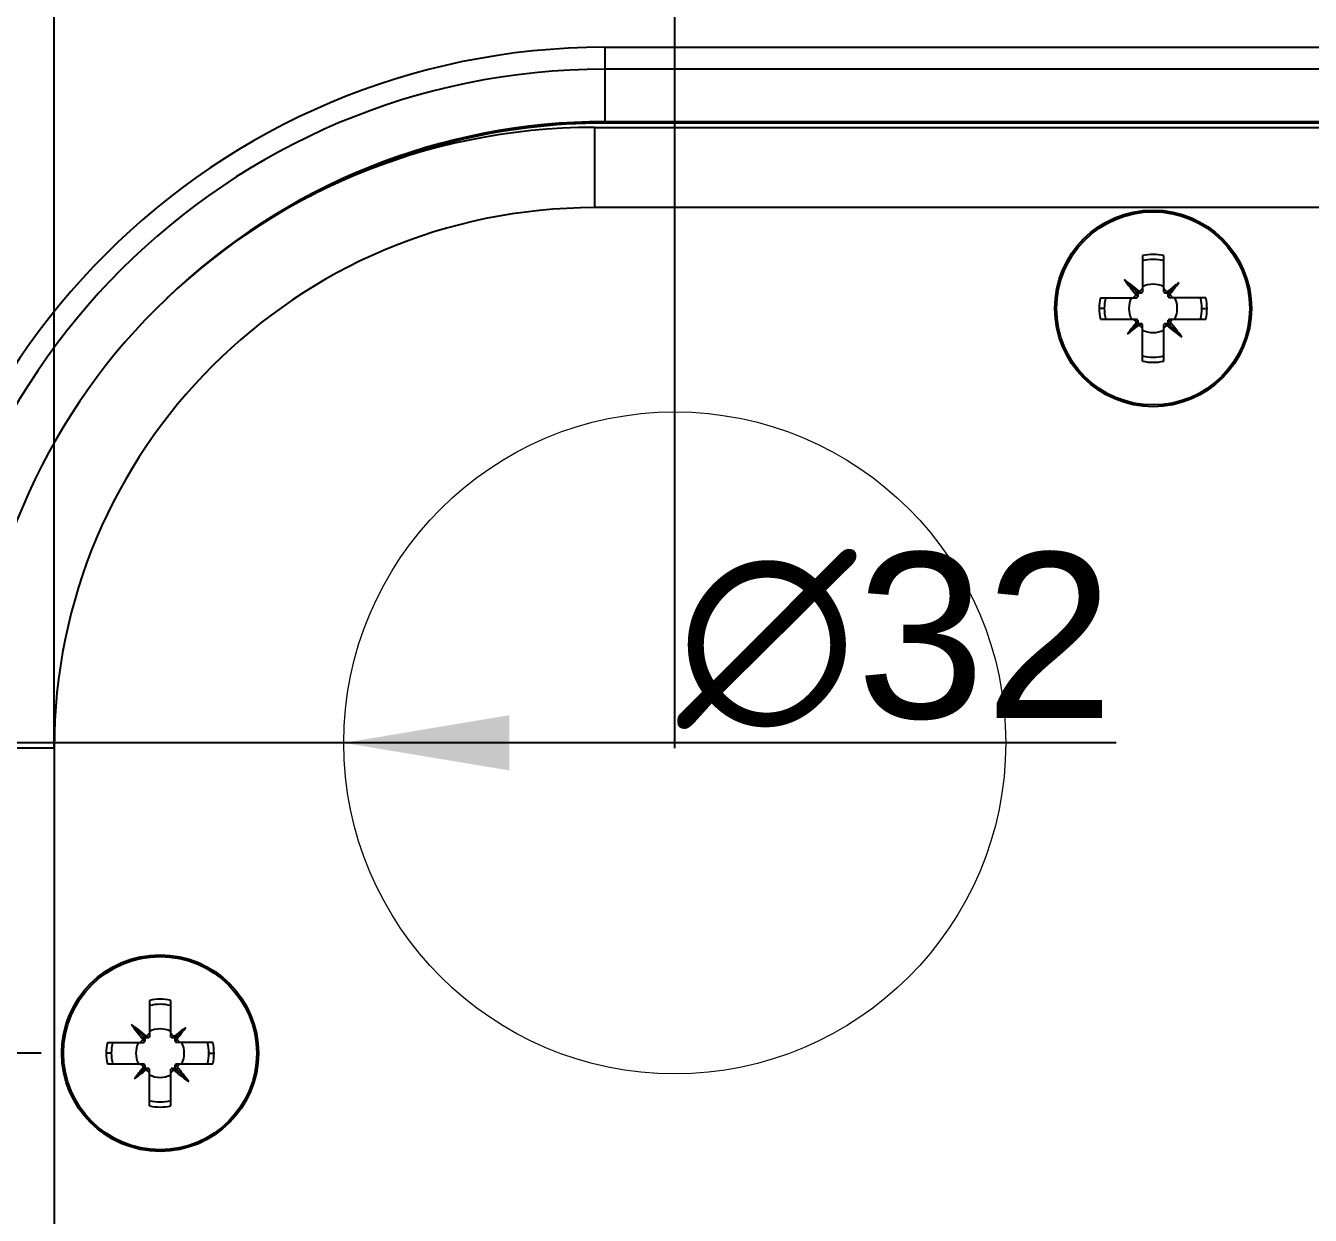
# Model space of a CAD drawing. Header units: millimetres. Extents: x 46697 to 51381, y 25488 to 34806.
# Drawn here: x 50716 to 50778.1, y 28260.8 to 28318.3 of the extents above; entities that cross this region are included whole.
import ezdxf

# ---------------------------------------------------------------- set-up
doc = ezdxf.new("R2010")
doc.units = ezdxf.units.MM
doc.layers.add('000-KOTIRANJE', color=254, linetype='Continuous', lineweight=5)
doc.layers.add('000-PI-Oprema', color=30, linetype='Continuous', lineweight=5)
doc.layers.add('000-PI-ORMAR', color=51, linetype='Continuous')
doc.styles.get("Standard").update_dxf_attribs({"font": 'arial.ttf'})
doc.dimstyles.new('ISO-25-lb', dxfattribs={"dimtxt": 8, "dimasz": 8, "dimexe": 1.25, "dimexo": 0.625, "dimtad": 1, "dimdec": 1, "dimtxsty": 'Standard', "dimcen": 5, "dimadec": 0, "dimazin": 0, "dimtfac": 1, "dimtdec": 1, "dimtmove": 0, "dimatfit": 3, "dimfxl": 1, "dimarcsym": 0})

# ---------------------------------------------------------------- blocks, each defined once
blk = doc.blocks.new('NSYCRN325150_bottom')
at = {"layer": '000-PI-ORMAR'}
for p, q in [((49608.72, 30845.342), (49608.72, 30841.679)), ((49608.72, 30845.342), (49755.72, 30845.342)), ((49755.72, 30844.282), (49608.72, 30844.282)), ((49608.22, 30841.471), (49608.22, 30837.591)), ((49608.22, 30841.471), (49756.22, 30841.471)), ((49608.72, 30841.75), (49755.72, 30841.75)), ((49755.72, 30841.679), (49608.72, 30841.679)), ((49756.22, 30837.591), (49608.22, 30837.591)), ((49634.705, 30835.271), (49634.705, 30833.5)), ((49635.735, 30833.5), (49635.735, 30835.271)), ((49634.488, 30833.453), (49633.83, 30834.111)), ((49635.952, 30833.453), (49636.465, 30833.966)), ((49632.67, 30833.236), (49634.441, 30833.236)), ((49634.398, 30833.373), (49634.261, 30833.236)), ((49634.403, 30833.538), (49634.398, 30833.382)), ((49634.398, 30833.382), (49634.398, 30833.373)), ((49634.398, 30833.373), (49634.488, 30833.283)), ((49634.403, 30833.538), (49634.559, 30833.543)), ((49634.441, 30833.236), (49634.488, 30833.283)), ((49634.488, 30833.453), (49634.488, 30833.283)), ((49634.658, 30833.453), (49634.488, 30833.453)), ((49634.568, 30833.543), (49634.559, 30833.543)), ((49634.705, 30833.68), (49634.568, 30833.543)), ((49634.568, 30833.543), (49634.658, 30833.453)), ((49634.658, 30833.453), (49634.705, 30833.5)), ((49635.873, 30833.543), (49635.735, 30833.68)), ((49635.735, 30833.5), (49635.782, 30833.453)), ((49635.873, 30833.543), (49635.782, 30833.453)), ((49635.952, 30833.453), (49635.782, 30833.453)), ((49635.93, 30833.543), (49635.873, 30833.543)), ((49636.039, 30833.539), (49635.93, 30833.543)), ((49635.952, 30833.283), (49635.952, 30833.453)), ((49636.043, 30833.373), (49635.952, 30833.283)), ((49635.952, 30833.283), (49635.999, 30833.236)), ((49637.77, 30833.236), (49635.999, 30833.236)), ((49636.039, 30833.539), (49636.042, 30833.431)), ((49636.043, 30833.373), (49636.042, 30833.431)), ((49636.18, 30833.236), (49636.043, 30833.373)), ((49632.86, 30832.721), (49632.614, 30832.721)), ((49637.58, 30832.721), (49637.826, 30832.721)), ((49632.67, 30832.206), (49634.441, 30832.206)), ((49634.488, 30831.989), (49633.975, 30831.476)), ((49634.261, 30832.206), (49634.398, 30832.068)), ((49634.398, 30832.068), (49634.488, 30832.159)), ((49634.398, 30832.011), (49634.398, 30832.068)), ((49634.402, 30831.903), (49634.398, 30832.011)), ((49634.488, 30832.159), (49634.441, 30832.206)), ((49634.488, 30832.159), (49634.488, 30831.989)), ((49634.488, 30831.989), (49634.658, 30831.989)), ((49634.568, 30831.899), (49634.658, 30831.989)), ((49634.705, 30831.942), (49634.658, 30831.989)), ((49634.705, 30830.171), (49634.705, 30831.942)), ((49635.782, 30831.989), (49635.735, 30831.942)), ((49635.735, 30830.171), (49635.735, 30831.942)), ((49635.873, 30831.899), (49635.782, 30831.989)), ((49635.782, 30831.989), (49635.952, 30831.989)), ((49635.999, 30832.206), (49635.952, 30832.159)), ((49635.952, 30831.989), (49635.952, 30832.159)), ((49636.043, 30832.068), (49635.952, 30832.159)), ((49636.61, 30831.331), (49635.952, 30831.989)), ((49635.999, 30832.206), (49637.77, 30832.206)), ((49636.043, 30832.06), (49636.037, 30831.904)), ((49636.043, 30832.068), (49636.18, 30832.206)), ((49636.043, 30832.068), (49636.043, 30832.06)), ((49634.402, 30831.903), (49634.51, 30831.899)), ((49634.568, 30831.899), (49634.51, 30831.899)), ((49634.568, 30831.899), (49634.705, 30831.761)), ((49635.735, 30831.761), (49635.873, 30831.899)), ((49635.881, 30831.899), (49635.873, 30831.899)), ((49636.037, 30831.904), (49635.881, 30831.899)), ((49582.1, 30811.471), (49578.22, 30811.471)), ((49582.1, 30811.471), (49582.1, 30781.971)), ((49586.705, 30799.271), (49586.705, 30797.5)), ((49587.735, 30797.5), (49587.735, 30799.271)), ((49586.488, 30797.453), (49585.83, 30798.111)), ((49587.952, 30797.453), (49588.465, 30797.966)), ((49584.67, 30797.236), (49586.441, 30797.236)), ((49586.398, 30797.373), (49586.261, 30797.236)), ((49586.403, 30797.538), (49586.398, 30797.382)), ((49586.398, 30797.382), (49586.398, 30797.373)), ((49586.398, 30797.373), (49586.488, 30797.283)), ((49586.403, 30797.538), (49586.559, 30797.543)), ((49586.441, 30797.236), (49586.488, 30797.283)), ((49586.488, 30797.453), (49586.488, 30797.283)), ((49586.658, 30797.453), (49586.488, 30797.453)), ((49586.568, 30797.543), (49586.559, 30797.543)), ((49586.705, 30797.68), (49586.568, 30797.543)), ((49586.568, 30797.543), (49586.658, 30797.453)), ((49586.658, 30797.453), (49586.705, 30797.5)), ((49587.873, 30797.543), (49587.735, 30797.68)), ((49587.735, 30797.5), (49587.782, 30797.453)), ((49587.873, 30797.543), (49587.782, 30797.453)), ((49587.952, 30797.453), (49587.782, 30797.453)), ((49587.93, 30797.543), (49587.873, 30797.543)), ((49588.039, 30797.539), (49587.93, 30797.543)), ((49587.952, 30797.283), (49587.952, 30797.453)), ((49588.043, 30797.373), (49587.952, 30797.283)), ((49587.952, 30797.283), (49587.999, 30797.236)), ((49589.77, 30797.236), (49587.999, 30797.236)), ((49588.039, 30797.539), (49588.042, 30797.431)), ((49588.043, 30797.373), (49588.042, 30797.431)), ((49588.18, 30797.236), (49588.043, 30797.373)), ((49584.86, 30796.721), (49584.614, 30796.721)), ((49589.58, 30796.721), (49589.826, 30796.721)), ((49584.67, 30796.206), (49586.441, 30796.206)), ((49586.488, 30795.989), (49585.975, 30795.476)), ((49586.261, 30796.206), (49586.398, 30796.068)), ((49586.398, 30796.068), (49586.488, 30796.159)), ((49586.398, 30796.011), (49586.398, 30796.068)), ((49586.402, 30795.903), (49586.398, 30796.011)), ((49586.488, 30796.159), (49586.441, 30796.206)), ((49586.488, 30796.159), (49586.488, 30795.989)), ((49586.488, 30795.989), (49586.658, 30795.989)), ((49586.568, 30795.899), (49586.658, 30795.989)), ((49586.705, 30795.942), (49586.658, 30795.989)), ((49586.705, 30794.171), (49586.705, 30795.942)), ((49587.782, 30795.989), (49587.735, 30795.942)), ((49587.735, 30794.171), (49587.735, 30795.942)), ((49587.873, 30795.899), (49587.782, 30795.989)), ((49587.782, 30795.989), (49587.952, 30795.989)), ((49587.999, 30796.206), (49587.952, 30796.159)), ((49587.952, 30795.989), (49587.952, 30796.159)), ((49588.043, 30796.068), (49587.952, 30796.159)), ((49588.61, 30795.331), (49587.952, 30795.989)), ((49587.999, 30796.206), (49589.77, 30796.206)), ((49588.043, 30796.06), (49588.037, 30795.904)), ((49588.043, 30796.068), (49588.18, 30796.206)), ((49588.043, 30796.068), (49588.043, 30796.06)), ((49586.402, 30795.903), (49586.51, 30795.899)), ((49586.568, 30795.899), (49586.51, 30795.899)), ((49586.568, 30795.899), (49586.705, 30795.761)), ((49587.735, 30795.761), (49587.873, 30795.899)), ((49587.881, 30795.899), (49587.873, 30795.899)), ((49588.037, 30795.904), (49587.881, 30795.899))]:
    blk.add_line(p, q, dxfattribs=at)
for centre, radius in [((49635.22, 30832.721), 4.75), ((49635.22, 30832.721), 4.669), ((49587.22, 30796.721), 4.75), ((49587.22, 30796.721), 4.669)]:
    blk.add_circle(centre, radius, dxfattribs=at)
for centre, radius, start, end in [((49608.72, 30811.221), 34.121, 90, 180), ((49608.72, 30811.221), 33.061, 90, 180), ((49608.22, 30811.471), 30, 90, 180), ((49608.72, 30811.221), 30.529, 90, 133.90479), ((49608.72, 30811.221), 30.459, 90, 117.97684), ((49608.22, 30811.471), 26.12, 90, 180), ((49635.22, 30832.933), 2.394, 77.57905, 102.421), ((49635.22, 30832.909), 2.172, 76.28407, 103.71595), ((49626.906, 30824.469), 11.871, 49.85486, 54.31326), ((49643.36, 30840.948), 11.729, 215.65975, 220.17213), ((49635.22, 30832.721), 1.17, 63.88521, 116.11479), ((49643.51, 30824.504), 11.797, 126.66598, 129.97877), ((49626.925, 30841.072), 11.896, 320.03508, 323.32017), ((49635.016, 30832.72), 2.402, 167.59834, 179.98042), ((49635.036, 30832.72), 2.175, 166.29553, 179.98971), ((49635.22, 30832.721), 1.17, 153.88521, 206.11479), ((49635.22, 30832.721), 1.17, 333.88521, 26.11479), ((49635.405, 30832.72), 2.175, 0.01033, 13.70457), ((49635.425, 30832.72), 2.402, 0.01958, 12.40183), ((49635.015, 30832.722), 2.401, 180.01833, 192.40291), ((49635.036, 30832.721), 2.175, 180.0103, 193.70444), ((49635.405, 30832.721), 2.175, 346.2954, 359.98944), ((49635.425, 30832.722), 2.402, 347.59775, 359.98017), ((49643.513, 30824.372), 11.893, 140.0346, 143.32065), ((49627.08, 30824.494), 11.729, 35.65973, 40.17215), ((49626.93, 30840.94), 11.798, 306.66622, 309.97854), ((49635.22, 30832.721), 1.17, 243.88521, 296.11479), ((49643.528, 30840.965), 11.86, 229.85288, 234.31524), ((49635.22, 30832.533), 2.172, 256.286, 283.71399), ((49635.22, 30832.509), 2.394, 257.57682, 282.42318), ((49587.22, 30796.933), 2.394, 77.57905, 102.421), ((49587.22, 30796.909), 2.172, 76.28407, 103.71595), ((49578.906, 30788.469), 11.871, 49.85486, 54.31326), ((49595.36, 30804.948), 11.729, 215.65975, 220.17213), ((49587.22, 30796.721), 1.17, 63.88521, 116.11479), ((49595.51, 30788.504), 11.797, 126.66598, 129.97877), ((49578.925, 30805.072), 11.896, 320.03508, 323.32017), ((49587.016, 30796.72), 2.402, 167.59834, 179.98042), ((49587.036, 30796.72), 2.175, 166.29553, 179.98971), ((49587.22, 30796.721), 1.17, 153.88521, 206.11479), ((49587.22, 30796.721), 1.17, 333.88521, 26.11479), ((49587.405, 30796.72), 2.175, 0.01033, 13.70457), ((49587.425, 30796.72), 2.402, 0.01958, 12.40183), ((49587.015, 30796.722), 2.401, 180.01833, 192.40291), ((49587.036, 30796.721), 2.175, 180.0103, 193.70444), ((49587.405, 30796.721), 2.175, 346.2954, 359.98944), ((49587.425, 30796.722), 2.402, 347.59775, 359.98017), ((49595.513, 30788.372), 11.893, 140.0346, 143.32065), ((49579.08, 30788.494), 11.729, 35.65973, 40.17215), ((49578.93, 30804.94), 11.798, 306.66622, 309.97854), ((49587.22, 30796.721), 1.17, 243.88521, 296.11479), ((49595.528, 30804.965), 11.86, 229.85288, 234.31524), ((49587.22, 30796.533), 2.172, 256.286, 283.71399), ((49587.22, 30796.509), 2.394, 257.57682, 282.42318)]:
    blk.add_arc(centre, radius, start, end, dxfattribs=at)
blk = doc.blocks.new('*D340')
at = {"layer": '000-KOTIRANJE', "color": 0, "linetype": 'Continuous', "lineweight": -2, "ltscale": 0.25, "transparency": 16777216}
for p, q in [((50747.343, 28284.235), (50747.343, 28326.672)), ((50799.343, 28284.235), (50799.343, 28326.672)), ((50755.343, 28325.422), (50791.343, 28325.422))]:
    blk.add_line(p, q, dxfattribs=at)
at = {"layer": '000-KOTIRANJE', "color": 0, "ltscale": 0.25, "transparency": 16777216}
for points in [[(50755.343, 28326.755), (50755.343, 28324.088), (50747.343, 28325.422)], [(50791.343, 28326.755), (50791.343, 28324.088), (50799.343, 28325.422)]]:
    blk.add_solid(points, dxfattribs=at)
at = {"layer": 'Defpoints', "color": 0, "ltscale": 0.25, "transparency": 16777216}
for p in [(50799.343, 28325.422), (50747.343, 28283.61), (50799.343, 28283.61)]:
    blk.add_point(p, dxfattribs=at)
at = {"layer": '000-KOTIRANJE', "color": 0, "ltscale": 0.25, "transparency": 16777216, "insert": (50773.343, 28330.131), "char_height": 8, "attachment_point": 5}
blk.add_mtext('52', dxfattribs=at)
blk = doc.blocks.new('*D339')
at = {"layer": '000-KOTIRANJE', "color": 0, "linetype": 'Continuous', "lineweight": -2, "ltscale": 0.25, "transparency": 16777216}
for p, q in [((50717.345, 28283.355), (50717.345, 28326.672)), ((50747.343, 28283.355), (50747.343, 28326.672)), ((50739.343, 28325.422), (50725.345, 28325.422))]:
    blk.add_line(p, q, dxfattribs=at)
at = {"layer": '000-KOTIRANJE', "color": 0, "ltscale": 0.25, "transparency": 16777216}
for points in [[(50725.345, 28326.755), (50725.345, 28324.088), (50717.345, 28325.422)], [(50739.343, 28326.755), (50739.343, 28324.088), (50747.343, 28325.422)]]:
    blk.add_solid(points, dxfattribs=at)
at = {"layer": 'Defpoints', "color": 0, "ltscale": 0.25, "transparency": 16777216}
for p in [(50717.345, 28325.422), (50717.345, 28282.73), (50747.343, 28282.73)]:
    blk.add_point(p, dxfattribs=at)
at = {"layer": '000-KOTIRANJE', "color": 0, "ltscale": 0.25, "transparency": 16777216, "insert": (50732.344, 28330.134), "char_height": 8, "attachment_point": 5}
blk.add_mtext('30', dxfattribs=at)
blk = doc.blocks.new('*D341')
at = {"layer": '000-KOTIRANJE', "color": 0, "linetype": 'Continuous', "lineweight": -2, "ltscale": 0.25, "transparency": 16777216}
for p, q in [((50703.08, 28291.61), (50703.08, 28299.61)), ((50746.718, 28283.61), (50701.83, 28283.61)), ((50703.08, 28283.61), (50703.08, 28268.61)), ((50716.72, 28268.61), (50701.83, 28268.61)), ((50703.08, 28260.61), (50703.08, 28252.61))]:
    blk.add_line(p, q, dxfattribs=at)
at = {"layer": '000-KOTIRANJE', "color": 0, "ltscale": 0.25, "transparency": 16777216}
for points in [[(50701.746, 28291.61), (50704.413, 28291.61), (50703.08, 28283.61)], [(50701.746, 28260.61), (50704.413, 28260.61), (50703.08, 28268.61)]]:
    blk.add_solid(points, dxfattribs=at)
at = {"layer": 'Defpoints', "color": 0, "ltscale": 0.25, "transparency": 16777216}
for p in [(50747.343, 28283.61), (50703.08, 28268.61), (50717.345, 28268.61)]:
    blk.add_point(p, dxfattribs=at)
at = {"layer": '000-KOTIRANJE', "color": 0, "ltscale": 0.25, "transparency": 16777216, "insert": (50698.37, 28276.11), "char_height": 8, "attachment_point": 5, "rotation": 90}
blk.add_mtext('15', dxfattribs=at)
blk = doc.blocks.new('*D368')
at = {"layer": '000-KOTIRANJE', "color": 0, "linetype": 'Continuous', "lineweight": -2, "ltscale": 0.25, "transparency": 16777216}
for p, q in [((50716.72, 28268.61), (50701.83, 28268.61)), ((50703.08, 28260.61), (50703.08, 28251.61)), ((50731.72, 28243.61), (50701.83, 28243.61))]:
    blk.add_line(p, q, dxfattribs=at)
at = {"layer": '000-KOTIRANJE', "color": 0, "ltscale": 0.25, "transparency": 16777216}
for points in [[(50701.746, 28260.61), (50704.413, 28260.61), (50703.08, 28268.61)], [(50701.746, 28251.61), (50704.413, 28251.61), (50703.08, 28243.61)]]:
    blk.add_solid(points, dxfattribs=at)
at = {"layer": 'Defpoints', "color": 0, "ltscale": 0.25, "transparency": 16777216}
for p in [(50717.345, 28268.61), (50703.08, 28243.61), (50732.345, 28243.61)]:
    blk.add_point(p, dxfattribs=at)
at = {"layer": '000-KOTIRANJE', "color": 0, "ltscale": 0.25, "transparency": 16777216, "insert": (50698.37, 28256.11), "char_height": 8, "attachment_point": 5, "rotation": 90}
blk.add_mtext('25', dxfattribs=at)
blk = doc.blocks.new('*D401')
at = {"layer": '000-KOTIRANJE', "color": 0, "linetype": 'Continuous', "lineweight": -2, "ltscale": 0.25, "transparency": 16777216}
blk.add_line((50768.675, 28283.61), (50739.343, 28283.61), dxfattribs=at)
at = {"layer": '000-KOTIRANJE', "color": 0, "ltscale": 0.25, "transparency": 16777216}
blk.add_solid([(50739.343, 28284.944), (50739.343, 28282.277), (50731.343, 28283.61)], dxfattribs=at)
at = {"layer": 'Defpoints', "color": 0, "ltscale": 0.25, "transparency": 16777216}
for p in [(50731.343, 28283.61), (50763.343, 28283.61)]:
    blk.add_point(p, dxfattribs=at)
at = {"layer": '000-KOTIRANJE', "color": 0, "ltscale": 0.25, "transparency": 16777216, "insert": (50758.009, 28288.544), "char_height": 8, "attachment_point": 5}
blk.add_mtext('∅32', dxfattribs=at)

msp = doc.modelspace()

# ---------------------------------------------------------------- linework, layer by layer
at = {"layer": '000-PI-Oprema', "ltscale": 0.25}
msp.add_circle((50747.343, 28283.61), 16, dxfattribs=at)

# ---------------------------------------------------------------- block references
at = {"layer": '000-PI-ORMAR'}
msp.add_blockref('NSYCRN325150_bottom', (1135.245, -2528.11), dxfattribs=at)

# ---------------------------------------------------------------- dimensions: what is measured, and where the dimension line sits
at = {"layer": '000-KOTIRANJE', "ltscale": 0.25}
dim = msp.add_linear_dim(base=(50717.345, 28325.422), p1=(50747.343, 28282.73), p2=(50717.345, 28282.73), dimstyle='ISO-25-lb', dxfattribs=at)
dim.commit()
dim.dimension.update_dxf_attribs({"geometry": '*D339', "text_midpoint": (50732.344, 28330.134)})
dim = msp.add_linear_dim(base=(50799.343, 28325.422), p1=(50747.343, 28283.61), p2=(50799.343, 28283.61), dimstyle='ISO-25-lb', dxfattribs=at)
dim.commit()
dim.dimension.update_dxf_attribs({"geometry": '*D340', "text_midpoint": (50773.343, 28325.422), "dimtype": 160})
for base, p1, p2, picture, middle in [((50703.08, 28268.61), (50747.343, 28283.61), (50717.345, 28268.61), '*D341', (50698.37, 28276.11)), ((50703.08, 28243.61), (50717.345, 28268.61), (50732.345, 28243.61), '*D368', (50698.37, 28256.11))]:
    dim = msp.add_linear_dim(base=base, p1=p1, p2=p2, angle=90, dimstyle='ISO-25-lb', dxfattribs=at)
    dim.commit()
    dim.dimension.update_dxf_attribs({"geometry": picture, "text_midpoint": middle})
dim = msp.add_diameter_dim_2p(p1=(50763.343, 28283.61), p2=(50731.343, 28283.61), dimstyle='ISO-25-lb', dxfattribs=at)
dim.commit()
dim.dimension.update_dxf_attribs({"geometry": '*D401', "text_midpoint": (50758.009, 28283.61), "dimtype": 163})

doc.saveas('drawing.dxf')
